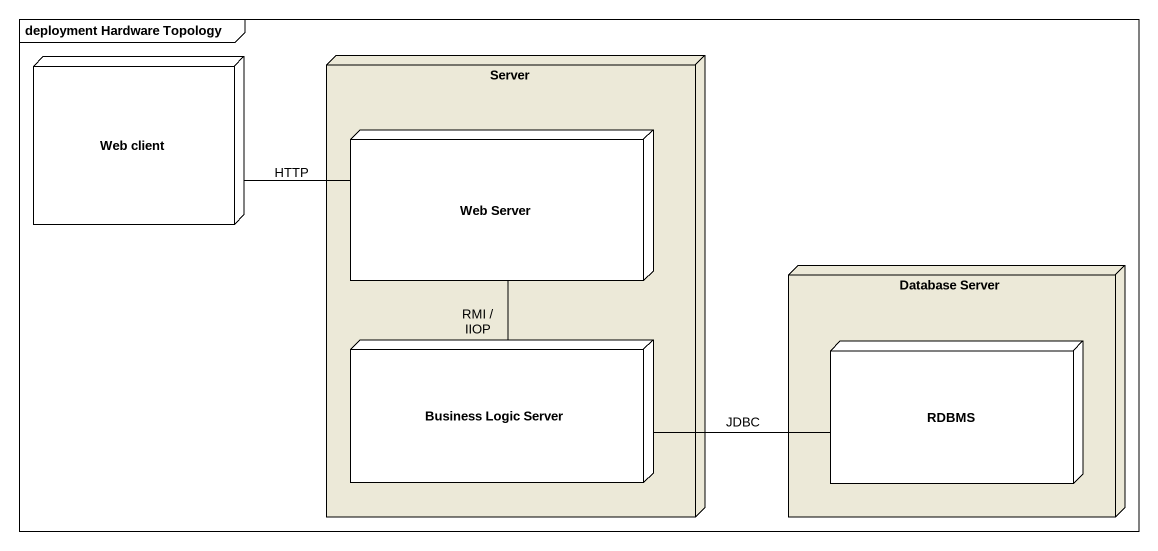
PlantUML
@startuml
mainframe deployment Hardware Topology
node "Web client" as Web_client
node Server #ECE9D8 {
  node "Web Server" as Web_Server
  node "Business Logic Server" as Business_Logic_Server
}
node "Database Server" as Database_Server #ECE9D8 {
  node RDBMS
}
Web_client -right- Web_Server : HTTP
Web_Server -- Business_Logic_Server : RMI / IIOP
Business_Logic_Server -right- RDBMS : JDBC
@enduml
